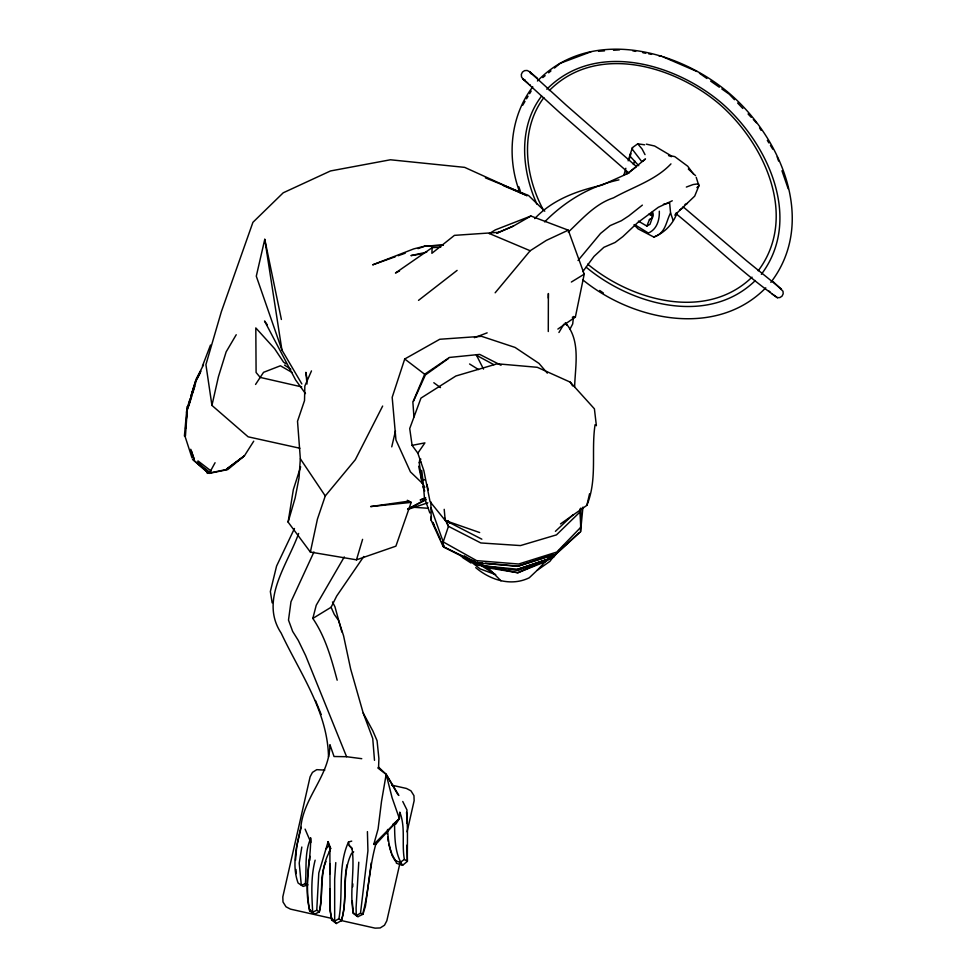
<?xml version="1.0" encoding="UTF-8"?>
<svg xmlns="http://www.w3.org/2000/svg" width="977" height="977" viewBox="0 0 977 977"><rect width="100%" height="100%" fill="white"/><g stroke="black" fill="none" stroke-linecap="round" stroke-linejoin="round"><path stroke-width="1.47" d="M548.28 331.521L548.378 293.527L548.317 298.07M580.912 508.016L580.546 531.793L555.815 554.264L518.042 566.342L476.263 562.764L443.118 546.485L431.236 520.448L430.833 501.86M394.561 823.623C394.72 837.594 394.708 853.397 402.597 865.317L407.372 861.372C407.177 845.105 408.056 828.484 406.517 812.4M443.118 546.485L443.216 541.905L448.455 526.334L446.013 520.888M329.835 873.951L330.092 863.949M431.236 520.448L431.358 516.503M398.885 795.437L386.171 774.358L377.867 767.971L378.587 767.153L378.881 758.47L377.073 740.7L372.799 730.808L363.212 713.063L350.658 669.037L343.55 635.722L338.579 620.48L334.305 614.435L331.093 607.267L336.674 596.068L363.798 556.475M352.721 886.75L352.819 883.867M352.233 900.77L353.356 913.434L357.973 916.658L362.992 914.264L365.471 905.997L371.284 862.764M579.752 509.322L580.851 527.214L556.743 552.078L518.677 564.022L476.642 560.639L443.216 541.905L431.004 507.796M440.761 247.157L432.139 247.657L431.895 253.299L454.439 235.359L498.917 232.318M185.447 436.011L187.389 408.203M309.709 860.456L309.917 856.218M574.635 386.672C575.258 365.508 580.949 340.106 565.304 322.691M335.783 862.606L334.659 879.166L334.671 921.152L336.332 923.509L341.376 920.615C346.92 902.577 343.171 883.33 346.933 864.95M311.48 370.906L304.836 386.074L304.519 400.619L297.521 421.234L300.342 458.787L299.023 477.948L295.115 498.087L288.105 522.097L310.368 552.078L356.483 559.833L395.893 546.167L411.183 502.398L407.311 500.285M579.886 509.286L579.63 512.327L556.463 534.883L520.497 545.569L480.818 542.956L448.455 526.334L444.657 518.079M358.767 862.202L356.092 907.743L356.239 915.522L357.973 916.658M184.409 436.035L187.071 406.615M652.77 216.357L653.1 212.913M185.154 432.958L184.873 435.876L192.054 457.981M185.569 428.573L186.119 422.736M186.534 418.351L187.083 412.514M659.316 211.215C659.646 219.837 656.984 229.363 648.362 233.039L634.586 224.576M406.945 823.403L406.957 809.945L402.756 801.482M580.546 531.793L582.951 507.112M573.536 316.499L572.693 323.961L570.055 328.993M301.82 847.035L299.218 863.094L301.307 885.186L305.337 883.745L307.914 884.857L303.114 886.42L298.107 883.037C291.39 864.889 296.886 845.313 300.879 827.006C303.627 797.256 329.86 775.066 329.933 744.694L334.036 756.516L346.579 756.711L361.759 758.689M363.42 910.723L362.992 914.264L360.501 913.239L356.239 915.522L353.247 912.616C349.302 891.451 355.225 869.396 351.964 848.012L349.241 845.569L348.496 842.003L351.72 841.112M309.355 858.954C307.083 876.088 306.522 893.894 309.66 910.918L314.472 914.203L319.308 911.92C323.656 895.384 318.82 877.48 326 861.421M305.093 829.131L310.857 842.516L310.588 837.753C311.089 861.58 303.493 885.919 309.55 909.489L312.689 912.225L316.756 910.234L318.795 873.011L328.125 841.624L330.666 848.451L329.151 851.846M288.105 522.097L293.344 489.587L300.647 466.811M421.624 479.951L419.255 462.671L419.768 459.569L420.94 459.141M305.337 883.745C306.815 869.249 304.409 854.277 309.929 840.232M329.872 846.949L330.116 911.37L331.618 918.27L334.671 921.152L338.921 918.685C343.44 893.405 337.529 865.952 348.496 842.003M489.221 233.625L495.376 229.864L530.89 216.015L568.26 230.169L584.222 274.158L575.368 317.073L557.867 329.066M315.144 860.175C310.71 877.126 311.724 894.895 312.689 912.225L314.472 914.203M387.551 829.485C388.296 840.22 389.212 851.895 395.844 860.81L400.216 862.422L404.356 859.406C401.571 843.737 405.773 826.982 399.752 812.131L399.385 818.604L375.754 844.421C369.746 865.695 368.94 888.117 363.896 909.404M299.89 448.248L248.134 436.817L211.936 405.406L218.433 376.719L226.139 351.879L236.226 334.732M360.501 913.239L367.926 850.833L367.413 831.622M399.996 862.947L386.843 920.749L384.486 925.231L380.187 927.942L375.119 928.15L340.973 920.481M407.067 831.83L414.138 800.7L413.955 795.644L410.951 790.82L406.469 788.463L391.618 785.129M281.388 319.479L264.767 239.316L256.292 276.186L281.913 350.01L301.844 383.937M391.74 446.868L395.49 430.894M560.505 523.916L586.847 505.365L589.558 493.8M310.368 552.078L317.427 519.117L325.268 495.95L355.323 459.703L382.654 406.053M301.172 827.336L296.715 846.351L295.542 860.261M337.175 680.2C331.374 658.645 325.451 636.992 312.823 618.429L316.23 605.251L344.283 556.939M586.847 505.365C597.619 479.389 590.987 451.679 595.066 424.702L596.373 425.667L594.407 408.826L570.263 382.154L537.289 367.303L497.22 363.786L455.893 375.998L420.965 398.103L409.717 428.549L412.099 445.353L417.826 453.157L423.835 470.548L430.051 501.641L445.219 520.497L479.67 532.55M644.661 144.816L637.737 143.814L632.388 147.661L628.15 160.814M375.754 844.421L373.776 844.397L378.087 829.009L381.494 801.519L386.171 774.358L378.587 767.153M624.034 174.688L625.842 168.276M193.483 387.93L186.522 412.306L195.388 381.714M356.483 559.833L362.589 539.353M188.268 406.408L196.768 379.137L200.932 371.113M188.744 406.066L191.785 396.112M192.664 393.267L194.838 386.147M187.645 406.664L189.868 399.446M190.747 396.552L196.084 379.223L203.497 364.909M547.315 373.141L538.999 363.42L515.062 347.433L481.551 336.32L439.772 339.263L404.722 358.999L392.18 397.321L395.954 440.004L410.425 471.867L423.065 483.994M629.066 160.375L630.69 153.426L630.287 156.479L638.738 165.699M633.365 164.49L634.659 160.9M202.434 366.082L210.507 345.04M638.384 221.132L646.859 226.078L649.412 219.678L652.673 217.505M330.153 850.552C319.027 869.445 323.546 891.635 319.308 911.92L316.756 910.234M501.03 365.251L479.707 354.407L449.444 357.448L424.677 374.252L412.88 402.133L413.93 416.984M298.632 533.442C287.519 564.84 259.357 600.147 281.168 633.096C299.939 673.019 327.613 711.305 328.516 756.943M294.468 528.484L276.576 566.074L270.36 591.537L272.156 602.858M413.454 401.266L425.374 374.96L448.467 358.474M313.959 551.968L290.975 601.747L288.496 620.09L292.66 631.423L298.278 640.411L305.642 655.604L346.579 756.711M204.84 468.423L209.115 472.172L209.237 473.369L215.062 462.732M421.746 470.316L423.505 485.52L422.894 486.815L424.726 491.028M677.024 212.803C673.361 223.818 664.543 232.844 653.796 237.045L638.042 228.85L634.036 224.747M197.22 378.05L200.493 371.7M197.012 379.039L199.784 373.666M192.506 459.361L207.075 471.989L207.063 473.015L208.419 473.112L208.944 472.147L197.501 462.109M478.229 563.363L482.052 565.695L517.969 570.495L553.532 557.232L559.54 550.014M558.929 332.498L563.839 324.193M663.407 204.291L669.636 202.898L670.552 212.974C665.752 222.097 665.935 233.002 653.796 237.045M532.783 86.831C509.945 116.568 506.587 158.225 519.923 192.664M522.671 105.272L524.991 101.388M526.542 98.811L528.081 96.222M529.632 93.645L531.183 91.056M541.576 96.1C517.871 127.144 521.657 170.206 536.898 204.156M543.884 97.602C519.349 130.222 525.028 176.263 543.53 210.287M758.189 270.8C798.563 217.016 764.637 143.521 719.658 104.319C674.277 65.569 596.605 42.78 549.282 90.568M761.352 274.329C802.899 219.104 768.105 143.546 721.869 103.269C675.229 63.432 595.396 40.081 546.815 89.249M770.853 282.365C817.102 222.072 781.38 138.38 729.941 93.902C678.392 49.534 590.377 26.464 537.46 81.006M652.099 212.156L650.658 214.439L652.77 214.94M253.739 441.177L244.433 455.807L226.469 469.18L244.433 455.807L227.739 469.595L209.237 473.369M255.559 384.45L260.346 377.159M285.956 363.823L283.501 362.088L274.574 348.642L255.815 327.93L256.096 372.493L260.187 377.403L263.558 372.322L280.411 365.777L292.257 372.567M417.826 453.157L424.91 442.886L412.099 445.353M582.78 271.63L594.053 256.353L603.871 247.315L615.107 242.455L622.825 236.629L637.383 222.89L658.315 207.295L672.274 200.786M556.255 552.982L549.843 561.409L537.265 570.226L529.253 577.786C511.056 586.688 490.43 580.094 475.726 567.649M578.03 260.517L600.537 233.454L610.161 225.589L621.384 220.729L628.785 215.893L642.365 205.121M477.203 562.251L482.052 565.695L488.134 567.857L517.847 572.754L545.227 561.751L550.539 558.38L553.336 554.851M495.156 292.795L530.169 250.747L546.326 240.403L568.26 230.169M482.052 565.695L517.847 572.754L550.539 558.38L553.471 554.875M670.955 163.892C655.604 180.232 632.791 187.047 613.507 197.855C594.969 203.912 582.072 219.202 568.272 232.123M326.159 848.744L328.712 845.96L328.125 841.624M537.265 570.226L550.442 556.206M555.815 554.264L564.144 545.386M373.776 844.397L399.385 818.604L392.07 797.647L386.171 774.358L397.981 794.753M674.777 215.123L694.696 196.133L698.897 185.838L698.518 183.798L693.182 184.531L686.342 187.059M555.424 531.329L573.194 514.61M554.509 555.449L578.775 532.953M392.766 824.625L399.385 818.604L395.758 824.161L392.791 824.454M696.894 187.608L698.897 185.838L696.222 177.325M642.658 161.4L645.479 158.933L627.661 173.552L602.272 185.019M544.641 221.901C565.146 201.14 590.279 185.972 618.954 179.866M534.724 218.604C552.249 199.894 576.454 191.004 600.855 185.422M542.821 77.586L545.142 75.669M548.647 72.811L550.967 70.906M554.46 68.036L560.285 63.261L590.975 51.781M752.021 277.163C706.127 321.518 631.643 300.745 587.678 264.12M755.343 280.521C708.178 326.342 631.46 304.971 586.212 267.234M765.773 287.849C716.19 338.323 632.766 320.664 582.89 279.923M353.686 851.834L351.39 853.703C341.107 874.696 348.239 898.925 341.376 920.615L338.921 918.685M627.661 173.552L635.929 167.055M418.522 300.366L457.102 270.397M432.139 247.657L395.465 273.01L399.52 270.983M679.662 209.945L682.838 207.881M571.362 282.035L584.222 274.158M312.823 618.429L331.093 607.267M649.412 219.678L651.769 218.237M496.756 233.271L513.352 226.09L530.89 216.015M646.859 226.078L649.998 224.295L652.331 217.688L652.099 212.644M424.726 499.955L407.641 509.225L426.326 499.601M226.798 469.448L207.649 473.393M496.78 233.161L513.352 226.09M684.999 204.437L687.332 203.497M425.667 497.733L420.147 499.955L425.618 498.38M474.407 337.676L487.157 332.852M419.255 462.671L420.892 462.072M395.319 256.743L372.652 264.852L413.796 248.866L425.08 246.094L443.106 245.093M398.164 255.73L405.247 253.202M417.997 248.634L425.08 246.094L443.277 245.166M463.892 556.157L478.058 565.292L517.712 569.249L553.532 557.232M407.751 509.457L427.816 502.813M517.712 569.249L550.539 558.38M517.712 566.11L553.397 554.57M572.51 317.904L575.368 317.073L572.412 317.22M426.741 252.151L410.926 255.608L421.258 253.959M675.522 213.267C709.668 241.063 741.519 272.29 777.423 297.716L779.964 297.533L782.076 296.092L783.188 293.796L783.004 291.244L773.222 281.73M598.486 51.28L604.494 50.877M613.519 50.267L619.528 49.864M412.062 507.173L428.219 508.272M476.593 562.459L482.467 562.984M485.41 563.24L516.247 565.976M632.766 50.816L635.661 51.366M642.878 52.721L645.773 53.259M648.655 53.808L651.549 54.346M658.767 55.701L661.661 56.251M646.359 144.156L654.614 146L671.309 155.893L674.814 156.65L687.71 166.212L693.328 173.882M324.804 770.12L316.768 769.656L312.469 772.367L310.1 776.849L282.805 896.898L283 901.966L286.005 906.79L290.487 909.135L332.058 918.478M260.187 377.403L301.685 386.892M422.919 479.499L424.873 479.963M402.597 865.317L396.406 863.228L395.844 860.81M668.537 155.599L671.48 156.662M485.398 177.838L528.557 195.51L544.787 211.203M503.509 185.703L527.189 195.718L464.673 167.372L390.409 159.776L330.507 170.951L283.22 192.799L252.921 222.316L221.315 311.822L205.915 364.604L211.936 405.406M489.416 233.552L530.169 250.747M663.017 56.837L696.98 71.504M781.502 289.107L746.587 260.786L683.094 206.782M525.272 80.151L522.976 79.039L521.51 76.927L521.327 74.386L522.439 72.09L524.539 70.649L527.116 70.466L529.412 71.577L537.484 78.355M777.423 297.716L773.076 294.7M648.826 214.195L652.795 216.149M448.48 522.048L481.844 539.182M441.592 541.795L444.12 547.328L476.715 563.766M476.825 355.469L493.849 364.69M472.66 560.273L475.286 561.726M480.257 563.424L488.134 567.857L500.945 580.814M464.563 556.096L476.263 562.764M469.583 363.981L478.522 369.562M480.574 565.182L495.73 574.671L480.037 568.858L465.907 557.733M284.502 365.105L290.828 369.196M470.975 563.008L462.915 557.769L460.057 554.618M404.356 859.406L407.372 861.372L406.969 845.129M699.459 73.251L706.908 78.49M710.633 81.103L719.328 87.209M721.808 88.956L729.257 94.183L734.484 99.691M599.707 290.462L603.432 293.076M637.737 143.814L642.072 148.98L645.028 154.622M433.812 382.728L440.493 387.6M330.043 888.887L330.348 910.43L331.655 920.065L336.332 923.509M404.722 358.999L424.677 374.252M197.965 460.9L211.142 471.036M527.836 83.069L522.976 79.039L559.992 112.831L628.907 173.076M529.534 84.51L530.426 85.292M636.491 166.591L566.44 105.369L529.473 71.675L530.829 73.69M768.606 290.78L770.291 292.245M193.409 459.959L208.419 473.112M771.793 293.564L772.465 294.162M565.329 323.717L566.904 325.158M688.333 169.058L695.526 175.616M737.611 102.988L742.838 108.484M748.064 113.991L751.203 117.289M753.291 119.487L756.418 122.784M349.241 845.569L352.086 848.976M328.712 845.96L330.666 848.451M423.505 485.52L424.836 487.254M267.197 324.682L264.535 321.006L295.652 380.029L305.471 393.584M300.342 458.787L325.268 495.95M641.596 161.388L632.571 149.628L632.388 147.661M570.263 382.154L572.62 385.927M759.544 127.816L761.095 130.332M767.336 140.395L768.899 142.911M770.45 145.426L772.795 149.2M673.092 220.228L670.552 212.974M391.606 854.557L395.038 860.749M448.064 520.594L449.469 523.196M332.485 601.966L334.94 606.729L341.865 631.985M476.178 354.627L483.505 369.098M434.057 524.918L432.774 522.341L440.334 539.035M315.461 700.485L321.201 714.492M363.212 713.063L372.738 738.49L374.496 760.326M429.819 512.925L424.433 497.659L423.432 485.618M777.167 156.87L778.608 161.046M781.966 170.767L788.207 188.817M518.811 186.717L520.252 190.881M422.382 483.688L418.669 466.224M191.26 450.617L194.154 459.056M190.759 449.261L194.069 459.092M388.809 844.275L391.215 853.08M426.827 484.299L428.353 490.039M307.144 379.626L305.862 372.335L307.022 384.034M264.767 239.316L281.913 350.01M353.247 912.616L353.356 913.434M387.014 831.549L387.368 834.358M387.71 837.179L388.235 841.405M443.876 545.276L444.12 547.328M444.205 509.322L445.219 520.497M309.55 909.489L309.66 910.918M296.007 869.518L296.19 873.56M626.367 171.573L626.44 174.358M331.618 918.27L331.655 920.065M408.459 501.213L370.637 506.575L411.183 502.398L408.459 501.213"/></g></svg>
